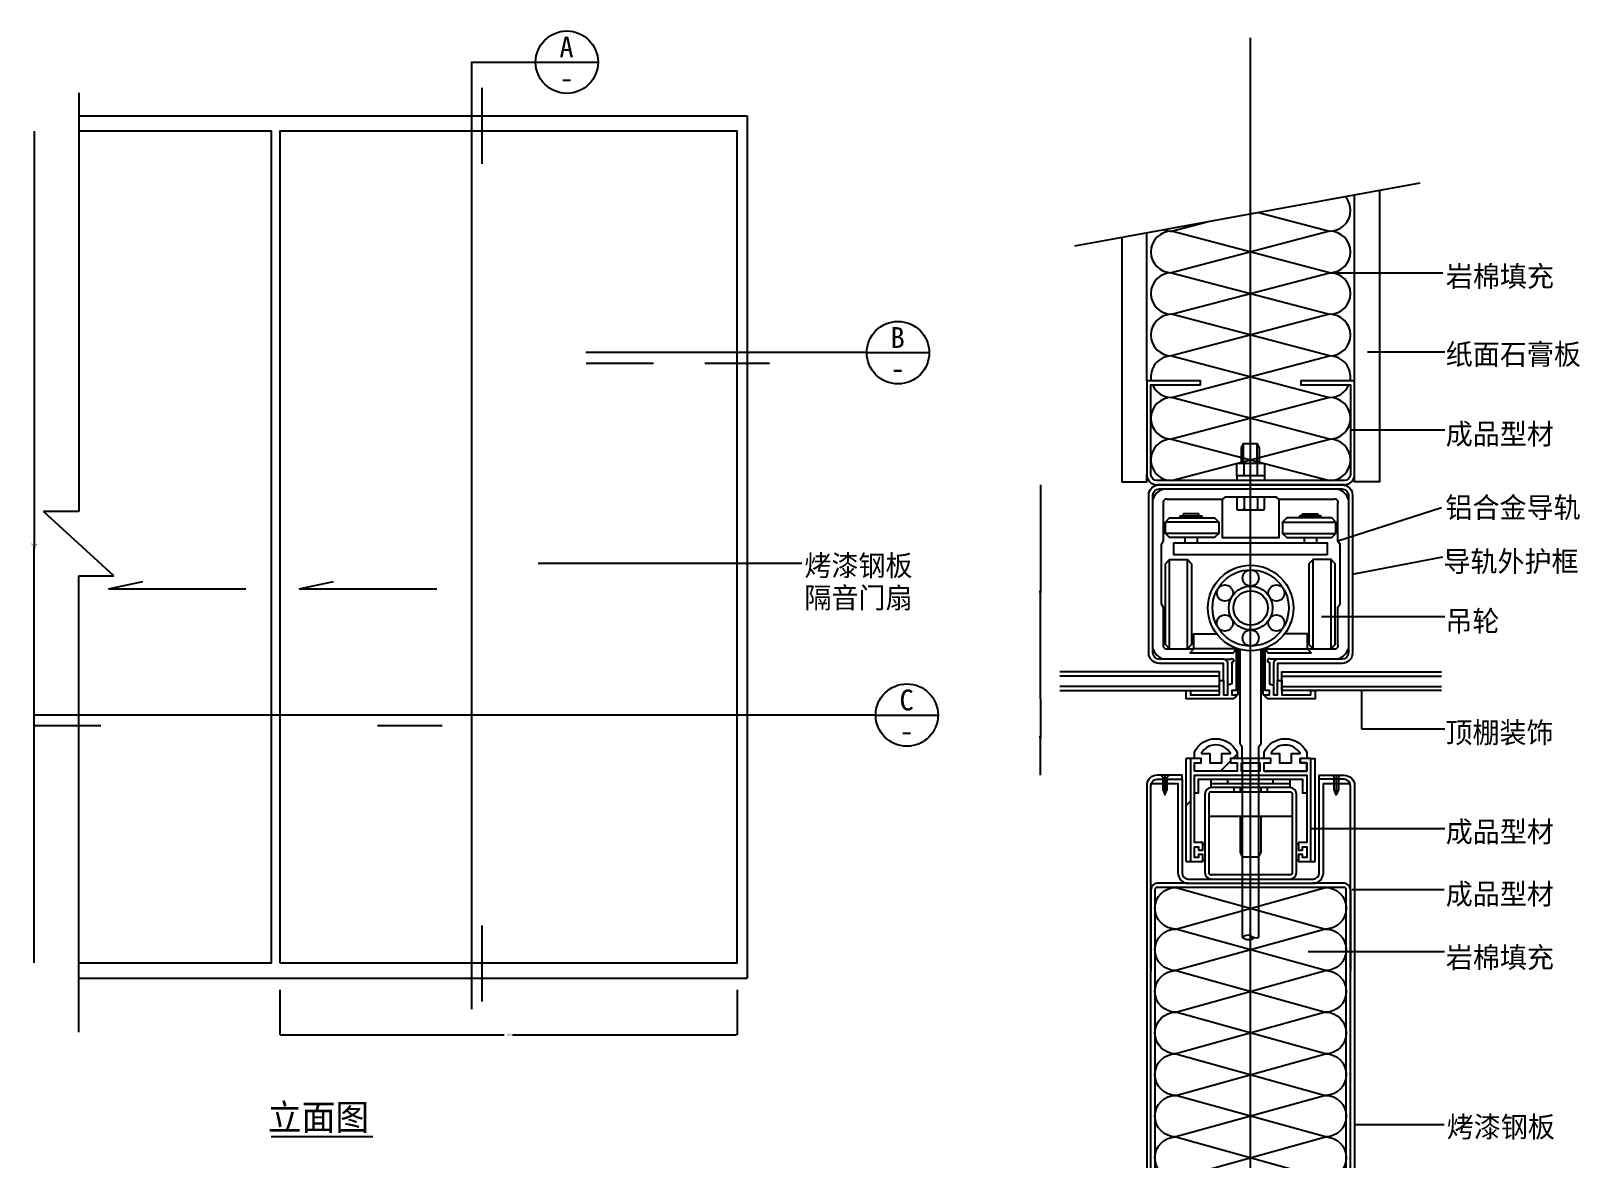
# Model space of a CAD drawing. Header units: metres. Extents: x 52 to 869, y 39 to 1142.
# Drawn here: x 124 to 869, y 600 to 1142 of the extents above; entities that cross this region are included whole.
import ezdxf

# ---------------------------------------------------------------- set-up
doc = ezdxf.new("R2010")
doc.units = ezdxf.units.M
for name, color, linetype in [('2', 2, 'Continuous'), ('3', 3, 'Continuous'), ('4', 4, 'Continuous'), ('7', 7, 'Continuous'), ('DIM', 3, 'Continuous'), ('TEXT', 3, 'Continuous')]:
    doc.layers.add(name, color=color, linetype=linetype)
doc.dimstyles.get("Standard").update_dxf_attribs({"dimtxt": 2.5, "dimasz": 2.5, "dimexe": 1.25, "dimexo": 0.625, "dimtad": 1, "dimcen": 2.5, "dimazin": 3, "dimtfac": 1, "dimtmove": 0, "dimatfit": 3})

# ---------------------------------------------------------------- blocks, each defined once
blk = doc.blocks.new('*D1')
for p, q in [((243.78, 680.82), (243.78, 659.28)), ((463.78, 680.82), (463.78, 659.28)), ((244.03, 659.28), (351.78, 659.28)), ((355.78, 659.28), (463.53, 659.28))]:
    blk.add_line(p, q)
at = {"layer": 'Defpoints'}
for p in [(243.78, 680.82), (463.78, 680.82), (243.78, 659.28)]:
    blk.add_point(p, dxfattribs=at)
at = {"layer": 'DIM', "insert": (353.78, 659.28), "char_height": 1, "attachment_point": 5}
blk.add_mtext('1100', dxfattribs=at)
blk = doc.blocks.new('*D2')
for p, q in [((125.66, 1093.8), (125.66, 893.8)), ((125.41, 893.8), (125.16, 893.8)), ((125.66, 693.8), (125.66, 893.8)), ((125.66, 893.8), (125.66, 893.8)), ((125.91, 893.8), (126.16, 893.8))]:
    blk.add_line(p, q)
at = {"layer": 'Defpoints'}
for p in [(125.66, 1093.8), (125.66, 893.8), (125.66, 693.8)]:
    blk.add_point(p, dxfattribs=at)
at = {"layer": 'DIM', "insert": (125.66, 894.925), "char_height": 1, "attachment_point": 5}
blk.add_mtext('2000', dxfattribs=at)
blk = doc.blocks.new('*D3')
for p, q in [((609.65, 923.75), (609.65, 872.25)), ((609.4, 872.25), (609.15, 872.25)), ((609.65, 820.75), (609.65, 872.25)), ((609.65, 872.25), (609.65, 872.25)), ((609.9, 872.25), (610.15, 872.25))]:
    blk.add_line(p, q)
at = {"layer": 'Defpoints'}
for p in [(609.65, 923.75), (609.65, 872.25), (609.65, 820.75)]:
    blk.add_point(p, dxfattribs=at)
at = {"layer": 'DIM', "insert": (609.65, 873.375), "char_height": 1, "attachment_point": 5}
blk.add_mtext('0', dxfattribs=at)
blk = doc.blocks.new('*D8')
for p, q in [((609.65, 820.75), (609.65, 802.43)), ((609.4, 802.43), (609.15, 802.43)), ((609.65, 784.11), (609.65, 802.43)), ((609.65, 802.43), (609.65, 802.43)), ((609.9, 802.43), (610.15, 802.43))]:
    blk.add_line(p, q)
at = {"layer": 'Defpoints'}
for p in [(609.65, 820.75), (609.65, 802.43), (609.65, 784.11)]:
    blk.add_point(p, dxfattribs=at)
at = {"layer": 'DIM', "insert": (609.65, 803.555), "char_height": 1, "attachment_point": 5}
blk.add_mtext('0', dxfattribs=at)

msp = doc.modelspace()

# ---------------------------------------------------------------- hatches: boundary and pattern name
at = {"layer": '3'}
h = msp.add_hatch(dxfattribs=at)
h.set_pattern_fill('ANSI31', scale=20)
h.paths.add_polyline_path([(717.79, 844.89), (719.25, 842.89), (739.89, 842.89), (738.18, 844.89)])
h.paths.add_polyline_path([(716.79, 822.75), (717.79, 822.75), (719.79, 822.75), (719.79, 824.75), (717.79, 824.75), (717.79, 844.89), (716.9, 844.89), (716.79, 844.86)])
h.paths.add_polyline_path([(703.79, 824.75), (701.79, 824.75), (701.79, 822.75), (703.79, 822.75), (704.79, 822.75), (704.79, 844.86), (704.69, 844.89), (703.79, 844.89)])
h.paths.add_polyline_path([(683.4, 844.89), (681.69, 842.89), (702.34, 842.89), (703.79, 844.89)])
h = msp.add_hatch(dxfattribs=at)
h.set_pattern_fill('ANSI31', scale=20)
h.paths.add_polyline_path([(681.79, 792.11), (679.79, 792.11), (679.79, 742.53), (681.79, 742.53)])
h.paths.add_polyline_path([(741.79, 792.11), (739.79, 792.11), (739.79, 742.53), (741.79, 742.53)])
h.paths.add_polyline_path([(717.26, 795.11), (717.26, 792.11), (720.49, 792.11), (720.49, 790.11), (717.26, 790.11), (717.26, 786.11), (737.79, 786.11), (737.79, 790.11), (734.57, 790.11), (734.57, 792.11), (737.79, 792.11), (737.79, 795.24, 0.63)])
h.paths.add_polyline_path([(734.63, 794.59, 0.57), (720.5, 794.59), (724.65, 794.59), (724.65, 790.11), (732.41, 790.11), (732.41, 794.59)])
h.paths.add_polyline_path([(701.1, 792.11), (704.33, 792.11), (704.33, 795.11, 0.63), (683.79, 795.24), (683.79, 792.11), (687.02, 792.11), (687.02, 790.11), (683.79, 790.11), (683.79, 786.11), (704.33, 786.11), (704.33, 790.11), (701.1, 790.11)])
h.paths.add_polyline_path([(701.09, 794.59, 0.57), (686.96, 794.59), (691.18, 794.59), (691.18, 790.11), (696.94, 790.11), (696.94, 794.59)])
h = msp.add_hatch(dxfattribs=at)
h.set_pattern_fill('ANSI31', scale=20)
h.paths.add_polyline_path([(688.79, 750.93), (687.79, 750.93), (687.79, 748.11), (685.79, 748.11), (685.79, 749.68), (683.79, 749.68), (683.79, 744.53), (685.79, 744.53), (685.79, 746.03), (687.79, 746.03), (687.79, 743.27), (688.79, 743.27)])
h.paths.add_polyline_path([(737.79, 749.68), (735.79, 749.68), (735.79, 748.11), (733.79, 748.11), (733.79, 750.93), (732.79, 750.93), (732.79, 743.27), (733.79, 743.27), (733.79, 746.03), (735.79, 746.03), (735.79, 744.53), (737.79, 744.53)])

# ---------------------------------------------------------------- linework, layer by layer
at = {"layer": '2'}
for p, q in [((146.79, 1101.18), (468.62, 1101.18)), ((468.62, 1101.18), (468.62, 686.41)), ((146.79, 686.41), (468.62, 686.41))]:
    msp.add_line(p, q, dxfattribs=at)
for points in [[(619.04, 824.75), (695.79, 824.75), (695.79, 833.75), (619.04, 833.75)], [(802.55, 824.75), (725.8, 824.75), (725.8, 833.75), (802.55, 833.75)]]:
    msp.add_lwpolyline(points, dxfattribs=at)
at = {"layer": '3'}
for p, q in [((707.63, 928.13), (707.63, 933.46)), ((714.13, 928.13), (714.13, 933.46)), ((704.13, 928.13), (704.13, 925.75)), ((717.46, 928.13), (717.46, 925.75)), ((707.63, 917.75), (707.63, 912.42)), ((714.13, 917.75), (714.13, 912.42)), ((695.45, 905.79), (669.79, 905.79)), ((726.14, 905.79), (751.8, 905.79)), ((695.45, 900.34), (669.79, 900.34)), ((679.12, 898.34), (679.12, 895.85)), ((685.12, 898.34), (685.12, 895.85)), ((726.14, 900.34), (751.8, 900.34)), ((736.47, 898.34), (736.47, 895.85)), ((742.47, 898.34), (742.47, 895.85)), ((671.79, 844.89), (671.79, 887.81)), ((680.4, 844.89), (680.4, 887.81)), ((740.86, 844.89), (740.86, 887.81)), ((749.47, 844.89), (749.47, 887.81)), ((704.79, 822.75), (704.79, 844.89)), ((716.79, 822.75), (716.79, 844.89)), ((695.79, 831.75), (619.04, 831.75)), ((725.8, 831.75), (802.55, 831.75)), ((695.79, 826.75), (619.04, 826.75)), ((704.79, 822.75), (703.79, 822.75)), ((716.79, 822.75), (717.79, 822.75)), ((725.8, 826.75), (802.55, 826.75)), ((679.79, 742.53), (679.79, 792.11)), ((681.79, 792.11), (679.79, 792.11)), ((739.79, 792.11), (741.79, 792.11)), ((741.79, 742.53), (741.79, 792.11)), ((669.59, 784.11), (669.59, 774.73)), ((752, 784.11), (752, 774.73)), ((679.79, 742.53), (681.79, 742.53)), ((739.79, 742.53), (741.79, 742.53))]:
    msp.add_line(p, q, dxfattribs=at)
for points in [[(714.56, 1054.76), (748.79, 1045.75, 0.65), (756.28, 1062.39)], [(669.12, 1046.45, 0.09), (672.79, 1045.75), (689.86, 1050.25)], [(758.59, 973.75, 0.47), (748.79, 985.75), (672.79, 1005.75, 1), (672.79, 985.75, 0.47), (663, 973.75)], [(663.63, 971.75, 0.3), (672.79, 965.75), (748.79, 985.75, 1), (748.79, 1005.75), (672.79, 985.75), (748.79, 965.75, 0.3), (757.96, 971.75, 0.3)], [(708.29, 934.13, 0.41), (707.63, 933.46, 0.41), (706.96, 934.13)], [(714.79, 934.13, 0.41), (714.13, 933.46, 0.41), (713.46, 934.13)], [(708.29, 911.75, -0.41), (707.63, 912.42, -0.41), (706.96, 911.75)], [(714.79, 911.75, -0.41), (714.13, 912.42, -0.41), (713.46, 911.75)], [(683.79, 792.11), (683.79, 795.24, -0.63), (704.33, 795.11), (704.33, 792.11)], [(686.96, 794.59), (691.18, 794.59), (691.18, 790.11), (696.94, 790.11), (696.94, 794.59), (701.09, 794.59, 0.57), (686.96, 794.59, 0.57)], [(717.26, 792.11), (717.26, 795.24, -0.63), (737.79, 795.11), (737.79, 792.11)], [(720.43, 794.59), (724.65, 794.59), (724.65, 790.11), (730.41, 790.11), (730.41, 794.59), (734.55, 794.59, 0.57), (720.43, 794.59, 0.57)]]:
    msp.add_lwpolyline(points, format="xyb", dxfattribs=at)
for points in [[(672.79, 1025.75, 1), (672.79, 1005.75), (748.79, 1025.75, 1), (748.79, 1045.75), (672.79, 1025.75), (748.79, 1005.75, 1), (748.79, 1025.75), (672.79, 1045.75, 1)], [(672.79, 945.75, 1), (672.79, 925.75), (748.79, 945.75, 1), (748.79, 965.75), (672.79, 945.75), (748.79, 925.75, 1), (748.79, 945.75), (672.79, 965.75, 1)], [(704.79, 934.13), (716.79, 934.13, -0.41), (717.46, 933.46), (717.46, 928.13), (704.13, 928.13), (704.13, 933.46, -0.41)], [(704.79, 911.75), (716.79, 911.75, 0.41), (717.46, 912.42), (717.46, 917.75), (704.13, 917.75), (704.13, 912.42, 0.41)], [(674.79, 710.12, -1), (674.79, 730.12), (746.79, 710.12, -1), (746.79, 690.12), (674.79, 710.12), (746.79, 730.12, -1), (746.79, 710.12), (674.79, 690.12, -1)], [(674.79, 670.12, -1), (674.79, 690.12), (746.79, 670.12, -1), (746.79, 650.12), (674.79, 670.12), (746.79, 690.12, -1), (746.79, 670.12), (674.79, 650.12, -1)], [(674.79, 630.12, -1), (674.79, 650.12), (746.79, 630.12, -1), (746.79, 610.12), (674.79, 630.12), (746.79, 650.12, -1), (746.79, 630.12), (674.79, 610.12, -1)], [(674.79, 590.12, -1), (674.79, 610.12), (746.79, 590.12, -1), (746.79, 570.12), (674.79, 590.12), (746.79, 610.12, -1), (746.79, 590.12), (674.79, 570.12, -1)]]:
    msp.add_lwpolyline(points, format="xyb", close=True, dxfattribs=at)
for points in [[(706.42, 934.13), (706.42, 941.5), (707.42, 943.68), (713.84, 943.68), (714.84, 941.5), (714.84, 934.13)], [(707.42, 934.13), (707.42, 943.68)], [(713.84, 943.68), (713.84, 934.13)], [(697.08, 916.75), (697.08, 898.34), (724.51, 898.34), (724.51, 916.75)], [(686.09, 908.79), (685.68, 909.79), (678.56, 909.79), (678.15, 908.79)], [(735.5, 908.79), (735.91, 909.79), (743.03, 909.79), (743.44, 908.79)], [(676.68, 907.79), (677.09, 908.79), (687.15, 908.79), (687.56, 907.79)], [(744.91, 907.79), (744.5, 908.79), (734.44, 908.79), (734.03, 907.79)], [(671.79, 844.89), (669.79, 846.89), (669.79, 885.81), (671.79, 887.81), (680.4, 887.81), (682.4, 885.81), (682.4, 846.89), (680.4, 844.89)], [(749.47, 844.89), (751.47, 846.89), (751.47, 885.81), (749.47, 887.81), (740.86, 887.81), (738.86, 885.81), (738.86, 846.89), (740.86, 844.89)], [(704.79, 844.89), (683.4, 844.89), (683.4, 852.14), (694.39, 852.14)], [(716.8, 844.89), (738.19, 844.89), (738.19, 852.14), (727.19, 852.14)], [(706.79, 792.11), (706.79, 706.17)], [(714.79, 706.17), (714.79, 792.11)]]:
    msp.add_lwpolyline(points, dxfattribs=at)
for points in [[(669.79, 900.34), (669.79, 905.79), (671.79, 907.79), (693.45, 907.79), (695.45, 905.79), (695.45, 900.34), (693.45, 898.34), (671.79, 898.34)], [(751.8, 900.34), (751.8, 905.79), (749.8, 907.79), (728.14, 907.79), (726.14, 905.79), (726.14, 900.34), (728.14, 898.34), (749.8, 898.34)], [(747.66, 890.15), (673.92, 890.15), (673.92, 895.85), (747.66, 895.85)], [(667.59, 784.11), (668.59, 783.11), (668.59, 777.17), (669.59, 774.73), (670.59, 777.17), (670.59, 783.11), (671.59, 784.11)], [(754, 784.11), (753, 783.11), (753, 777.17), (752, 774.73), (751, 777.17), (751, 783.11), (750, 784.11)]]:
    msp.add_lwpolyline(points, close=True, dxfattribs=at)
for centre, radius in [((710.79, 864.51), 20.54), ((710.79, 864.51), 18.32), ((710.79, 878.94), 3.89), ((698.43, 871.72), 3.89), ((710.79, 864.51), 10.54), ((710.79, 864.51), 8.32), ((723.18, 871.72), 3.89), ((698.41, 857.29), 3.89), ((723.18, 857.29), 3.89), ((710.79, 850.08), 3.89)]:
    msp.add_circle(centre, radius, dxfattribs=at)
for centre, radius, start, end in [((709.42, 702.97), 4.14, 72.26, 129.43), ((709.82, 709.61), 4.58, 228.66, 307.99), ((713.39, 710.16), 4.23, 230.11, 289.35)]:
    msp.add_arc(centre, radius, start, end, dxfattribs=at)
at = {"layer": '4'}
for p, q in [((760.79, 973.75), (760.79, 1063.22)), ((660.79, 973.75), (660.79, 1044.93)), ((755.79, 923.75), (665.79, 923.75)), ((734.57, 790.11), (734.57, 792.11)), ((739.79, 792.11), (734.57, 792.11)), ((737.79, 790.11), (734.57, 790.11)), ((737.79, 786.11), (737.79, 790.11)), ((717.26, 786.11), (737.79, 786.11)), ((691.79, 778.11), (691.79, 782.11)), ((691.79, 782.11), (729.79, 782.11)), ((691.79, 780.11), (729.79, 780.11)), ((699.9, 780.11), (699.9, 782.11)), ((721.69, 780.11), (721.69, 782.11)), ((729.79, 778.11), (729.79, 782.11)), ((687.79, 750.93), (688.79, 750.93)), ((733.79, 750.93), (732.79, 750.93)), ((687.79, 743.27), (688.79, 743.27)), ((733.79, 743.27), (732.79, 743.27)), ((686.63, 732.12), (734.96, 732.12)), ((662.79, 729.12), (662.79, 689.82)), ((758.79, 729.12), (758.79, 689.82))]:
    msp.add_line(p, q, dxfattribs=at)
for points in [[(146.79, 693.8), (239.88, 693.8), (239.88, 1093.8), (146.79, 1093.8)], [(772.79, 1065.41), (772.79, 925.22), (760.79, 925.22), (760.79, 928.75)], [(648.79, 1042.74), (648.79, 925.22), (660.79, 925.22), (660.79, 928.75)], [(683.79, 775.55), (685.79, 775.55), (685.79, 782.11), (735.79, 782.11), (735.79, 775.55), (737.79, 775.55)]]:
    msp.add_lwpolyline(points, dxfattribs=at)
for points in [[(243.78, 693.8), (463.78, 693.8), (463.78, 1093.8), (243.78, 1093.8)], [(685.79, 748.11), (687.79, 748.11), (687.79, 751.68), (683.79, 751.68), (683.79, 784.11), (737.79, 784.11), (737.79, 751.68), (733.79, 751.68), (733.79, 748.11), (735.79, 748.11), (735.79, 749.68), (737.79, 749.68), (737.79, 744.53), (735.79, 744.53), (735.79, 746.03), (733.79, 746.03), (733.79, 742.53), (739.79, 742.53), (739.79, 792.11), (734.57, 792.11), (734.57, 790.11), (737.79, 790.11), (737.79, 786.11), (717.26, 786.11), (717.26, 790.11), (720.49, 790.11), (720.49, 792.11), (701.1, 792.11), (701.1, 790.11), (704.33, 790.11), (704.33, 786.11), (683.79, 786.11), (683.79, 790.11), (687.02, 790.11), (687.02, 792.11), (681.79, 792.11), (681.79, 742.53), (687.79, 742.53), (687.79, 746.03), (685.79, 746.03), (685.79, 744.53), (683.79, 744.53), (683.79, 749.68), (685.79, 749.68)], [(706.33, 790.11), (715.26, 790.11), (715.26, 786.11), (706.33, 786.11)]]:
    msp.add_lwpolyline(points, close=True, dxfattribs=at)
for points in [[(755.79, 923.75, 0.41), (760.79, 928.75), (760.79, 973.75), (734.96, 973.75), (734.96, 971.75), (758.79, 971.75), (758.79, 928.75, -0.41), (755.79, 925.75), (665.79, 925.75, -0.41), (662.79, 928.75), (662.79, 971.75), (686.63, 971.75), (686.63, 973.75), (660.79, 973.75), (660.79, 928.75, 0.41), (665.79, 923.75)], [(697.79, 829.58), (697.79, 837.89), (666.79, 837.89, -0.41), (661.79, 842.89), (661.79, 918.75, -0.41), (666.79, 923.75), (754.79, 923.75, -0.41), (759.79, 918.75), (759.79, 842.89, -0.41), (754.79, 837.89), (723.79, 837.89), (723.79, 829.58)], [(697.79, 839.89), (701.17, 839.89, -1.49), (701.79, 838.37), (701.79, 828.04), (699.79, 827.36)], [(723.79, 839.89), (720.41, 839.89, 1.49), (719.79, 838.37), (719.79, 828.04), (721.79, 827.36)], [(662.79, 568.05), (662.79, 779.11, -0.41), (665.79, 782.11), (677.79, 782.11), (677.79, 784.11), (665.79, 784.11, 0.41), (660.79, 779.11), (660.79, 568.2)], [(758.79, 560.89), (758.79, 779.11, 0.41), (755.79, 782.11), (743.79, 782.11), (743.79, 784.11), (755.79, 784.11, -0.41), (760.79, 779.11), (760.79, 560.74)], [(662.97, 780.11), (675.79, 780.11), (675.79, 737.12, 0.41), (680.79, 732.12), (740.79, 732.12, 0.41), (745.79, 737.12), (745.79, 780.11), (758.62, 780.11)], [(677.79, 782.11), (677.79, 737.12, 0.41), (680.79, 734.12), (740.79, 734.12, 0.41), (743.79, 737.12), (743.79, 782.11)], [(718.73, 778.11), (718.73, 776.11), (729.79, 776.11, -0.41), (730.79, 775.11), (730.79, 737.12, -0.41), (729.79, 736.12), (691.79, 736.12, -0.41), (690.79, 737.12), (690.79, 775.11, -0.41), (691.79, 776.11), (702.86, 776.11), (702.86, 778.11)], [(680.79, 732.12), (665.79, 732.12, 0.41), (662.79, 729.12, 0.41)], [(758.79, 729.12, 0.41), (755.79, 732.12), (740.79, 732.12)], [(756.79, 561.04), (756.79, 729.12, 0.41), (755.79, 730.12), (665.79, 730.12, 0.41), (664.79, 729.12), (664.79, 567.9)]]:
    msp.add_lwpolyline(points, format="xyb", dxfattribs=at)
for points in [[(723.79, 839.89, 0.41), (721.79, 837.89), (721.79, 822.75), (723.79, 822.75), (723.79, 829.58), (725.79, 829.58), (725.79, 822.75), (739.79, 822.75), (739.79, 824.75), (741.79, 824.75), (741.79, 820.75), (719.79, 820.75, -0.42), (717.79, 822.75), (719.79, 822.75), (719.79, 824.75), (717.79, 824.75), (717.79, 844.89), (719.25, 842.89), (739.89, 842.89), (738.18, 844.89), (750.79, 844.89, 0.62), (752.79, 846.89), (752.79, 864.9), (753.79, 866.56), (753.79, 895.09), (752.79, 896.75), (752.79, 914.75, 0.62), (750.79, 916.75), (724.5, 916.75), (723.23, 917.75), (698.35, 917.75), (697.08, 916.75), (670.79, 916.75, 0.62), (668.79, 914.75), (668.79, 896.75), (667.79, 895.09), (667.79, 866.56), (668.79, 864.9), (668.79, 846.89, 0.62), (670.79, 844.89), (683.4, 844.89), (681.69, 842.89), (702.34, 842.89), (703.79, 844.89), (703.79, 824.75), (701.79, 824.75), (701.79, 822.75), (703.79, 822.75, -0.42), (701.79, 820.75), (679.79, 820.75), (679.79, 824.75), (681.79, 824.75), (681.79, 822.75), (695.79, 822.75), (695.79, 829.58), (697.79, 829.58), (697.79, 822.75), (699.79, 822.75), (699.79, 837.89, 0.41), (697.79, 839.89), (666.79, 839.89, -0.41), (663.79, 842.89), (663.79, 918.75, -0.41), (666.79, 921.75), (754.79, 921.75, -0.41), (757.79, 918.75), (757.79, 842.89, -0.41), (754.79, 839.89)], [(729.79, 778.11), (702.86, 778.11), (691.79, 778.11, 0.41), (688.79, 775.11), (688.79, 737.12, 0.41), (691.79, 734.12), (729.79, 734.12, 0.41), (732.79, 737.12), (732.79, 775.11, 0.41)]]:
    msp.add_lwpolyline(points, format="xyb", close=True, dxfattribs=at)
for centre, start, end in [((671.36, 914.14), 108.12, 160.98), ((750.22, 914.14), 19.02, 71.88), ((671.36, 847.5), 199.02, 251.88), ((750.22, 847.5), 288.12, 340.98)]:
    msp.add_arc(centre, 8.01, start, end, dxfattribs=at)
at = {"layer": '7'}
for p, q in [((705.79, 799.17), (705.79, 844.56)), ((715.79, 799.17), (715.79, 844.65)), ((705.79, 799.17), (706.79, 797.73)), ((706.79, 792.11), (706.79, 797.73)), ((715.79, 799.17), (714.79, 797.73)), ((714.79, 792.11), (714.79, 797.73)), ((702.86, 776.11), (718.73, 776.11)), ((690.79, 764.45), (730.79, 764.45))]:
    msp.add_line(p, q, dxfattribs=at)
for points in [[(705.79, 778.11), (705.79, 776.11)], [(715.79, 776.11), (715.79, 778.11)], [(705.79, 764.45), (705.79, 747.07), (706.79, 744.88), (714.79, 744.88), (715.79, 747.03), (715.79, 764.45)]]:
    msp.add_lwpolyline(points, dxfattribs=at)
at = {"layer": 'DIM'}
for p, q in [((710.79, 208.4), (710.79, 1138.67)), ((147.15, 1112.26), (147.15, 910.98)), ((626.18, 1038.6), (792.29, 1068.98)), ((526.18, 987.31), (391.1, 987.31)), ((164.05, 880.02), (130.24, 910.98)), ((147.15, 910.98), (130.24, 910.98)), ((147.15, 660.45), (147.15, 880.02)), ((147.15, 880.02), (164.05, 880.02)), ((161.44, 873.78), (177.96, 877.26)), ((161.44, 873.78), (227.51, 873.78)), ((253.21, 873.78), (269.73, 877.26)), ((253.21, 873.78), (319.28, 873.78)), ((530.44, 813), (125.23, 813))]:
    msp.add_line(p, q, dxfattribs=at)
for points in [[(336.15, 671.59), (336.15, 1127), (366.89, 1127)], [(366.89, 1127), (396.89, 1127)], [(341.15, 1078.07), (341.15, 1114.59)], [(526.18, 987.31), (556.18, 987.31)], [(391.22, 982.31), (423.56, 982.31)], [(448.23, 982.31), (479.33, 982.31)], [(530.44, 813), (560.44, 813)], [(125.35, 808), (157.69, 808)], [(290.83, 808), (321.94, 808)], [(341.15, 675.3), (341.15, 711.83)]]:
    msp.add_lwpolyline(points, dxfattribs=at)
for centre in [(381.89, 1127), (541.18, 987.31), (545.44, 813)]:
    msp.add_circle(centre, 15, dxfattribs=at)
at = {"layer": 'TEXT'}
msp.add_line((239.6, 610.38), (288.58, 610.38), dxfattribs=at)

# ---------------------------------------------------------------- texts
at = {"layer": 'DIM'}
for s, p in [('A', (378.33, 1129.27)), ('-', (378.38, 1114.42)), ('B', (537.62, 989.57)), ('-', (537.67, 974.72)), ('C', (541.9, 815.27)), ('-', (541.92, 800.42))]:
    msp.add_text(s, height=10, dxfattribs=at).set_placement(p)
at = {"layer": 'TEXT'}
for s, height, p in [('岩棉填充', 10, (804.7, 1019.02)), ('纸面石膏板', 10, (804.65, 981.54)), ('成品型材', 10, (804.65, 943.21)), ('铝合金导轨', 10, (804.5, 907.83)), ('烤漆钢板', 10, (496.15, 879.92)), ('导轨外护框', 10, (803.52, 881.92)), ('隔音门扇', 10, (496.15, 864.42)), ('吊轮', 10, (804.5, 853.18)), ('顶棚装饰', 10, (804.5, 799.6)), ('成品型材', 10, (804.65, 751.91)), ('成品型材', 10, (804.65, 721.96)), ('岩棉填充', 10, (804.7, 691.44)), ('立面图', 12.5, (238.06, 613.37)), ('烤漆钢板', 10, (805.12, 609.96))]:
    msp.add_text(s, height=height, dxfattribs=at).set_placement(p)

# ---------------------------------------------------------------- dimensions: what is measured, and where the dimension line sits
at = {"layer": 'DIM'}
for base, p1, p2, text, picture, middle in [((125.66, 893.8), (125.66, 1093.8), (125.66, 693.8), '2000', '*D2', (125.66, 894.925)), ((243.78, 659.28), (243.78, 680.82), (463.78, 680.82), '1100', '*D1', (353.78, 659.28))]:
    dim = msp.add_linear_dim(base=base, p1=p1, p2=p2, text=text, dimstyle='Standard', dxfattribs=at)
    dim.commit()
    dim.dimension.update_dxf_attribs({"geometry": picture, "text_midpoint": middle})
for base, p1, p2, picture, middle in [((609.65, 872.25), (609.65, 923.75), (609.65, 820.75), '*D3', (609.65, 873.375)), ((609.65, 802.43), (609.65, 820.75), (609.65, 784.11), '*D8', (609.65, 803.555))]:
    dim = msp.add_linear_dim(base=base, p1=p1, p2=p2, dimstyle='Standard', dxfattribs=at)
    dim.commit()
    dim.dimension.update_dxf_attribs({"geometry": picture, "text_midpoint": middle})

# ---------------------------------------------------------------- leaders
for points in [[(748.79, 1025.75), (803.26, 1025.75)], [(766.98, 987.76), (804.14, 987.76)], [(758.79, 950.25), (804.14, 950.25)], [(752.79, 896.75), (802.67, 912.87)], [(759.79, 880.82), (803.17, 889.1)], [(368.04, 886.13), (494.98, 886.13)], [(744.86, 860.41), (804.14, 860.41)], [(764.17, 824.75), (764.17, 806.47), (804.14, 806.47)], [(739.79, 758.52), (804.14, 758.52)], [(759.6, 729.12), (803.94, 729.12)], [(738.44, 699.33), (804.08, 699.33)], [(761.38, 616.16), (803.94, 616.16)]]:
    msp.add_leader(points, dimstyle='Standard', dxfattribs=at)

doc.saveas('drawing.dxf')
